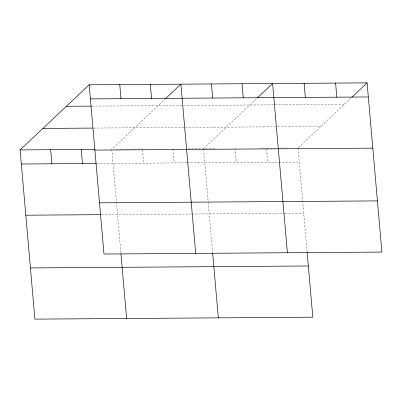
<?xml version="1.0" encoding="UTF-8"?>
<svg xmlns="http://www.w3.org/2000/svg" width="402" height="402" viewBox="0 0 402 402"><rect width="100%" height="100%" fill="white"/><g stroke="black" fill="none" stroke-linecap="round" stroke-linejoin="round"><path stroke-width="0.3" stroke-dasharray="2.01 1.51" d="M165.694 98.495L111.811 149.273L120.907 253.195M203.523 148.634L257.406 97.852M298.465 147.549L351.896 97.194M91.963 106.118L183.051 105.48M183.674 105.475L344.298 104.354M94.053 128.072L276.963 126.796M277.581 126.791L320.811 126.489M116.178 149.242L144.253 149.047M187.93 148.74L215.879 148.544M259.727 148.237L288.133 148.042M96.822 163.478L186.664 162.845M187.287 162.845L299.249 162.061M101.304 214.668L191.141 214.04M191.769 214.035L284.581 213.387M285.199 213.382L303.726 213.251M298.018 147.971L307.108 251.888M266.571 148.805L267.752 162.282M235.024 148.413L236.255 162.498M203.578 149.248L208.146 201.427M208.201 202.05L212.618 252.551M172.955 148.846L174.187 162.936M142.439 149.675L143.614 163.147"/><path stroke-width="0.6" d="M307.163 252.501L312.821 317.188L34.904 319.133L20.1 149.916L89.179 84.812L367.096 82.867L381.9 252.084L103.982 254.029L89.179 84.812M165.694 98.495L180.89 84.169L195.694 253.386M257.406 97.852L272.606 83.531L287.41 252.747M351.896 97.194L367.096 82.867M90.41 98.902L368.327 96.957M66.385 106.294L91.339 106.123M42.898 128.429L92.807 128.082M20.1 149.916L94.967 149.393M94.892 150.092L372.805 148.147M21.331 164.006L96.199 163.478M99.505 202.834L377.423 200.894M25.813 215.196L100.681 214.673M30.426 267.938L308.344 265.993M335.6 83.088L336.831 97.178M304.103 83.309L305.334 97.4M242.034 83.742L243.265 97.832M211.462 83.958L212.693 98.043M212.668 253.165L218.331 317.846M150.323 84.385L151.554 98.475M119.751 84.596L120.982 98.686M120.957 253.808L126.615 318.49M81.239 149.489L82.475 163.574M50.672 149.7L51.903 163.79"/></g></svg>
